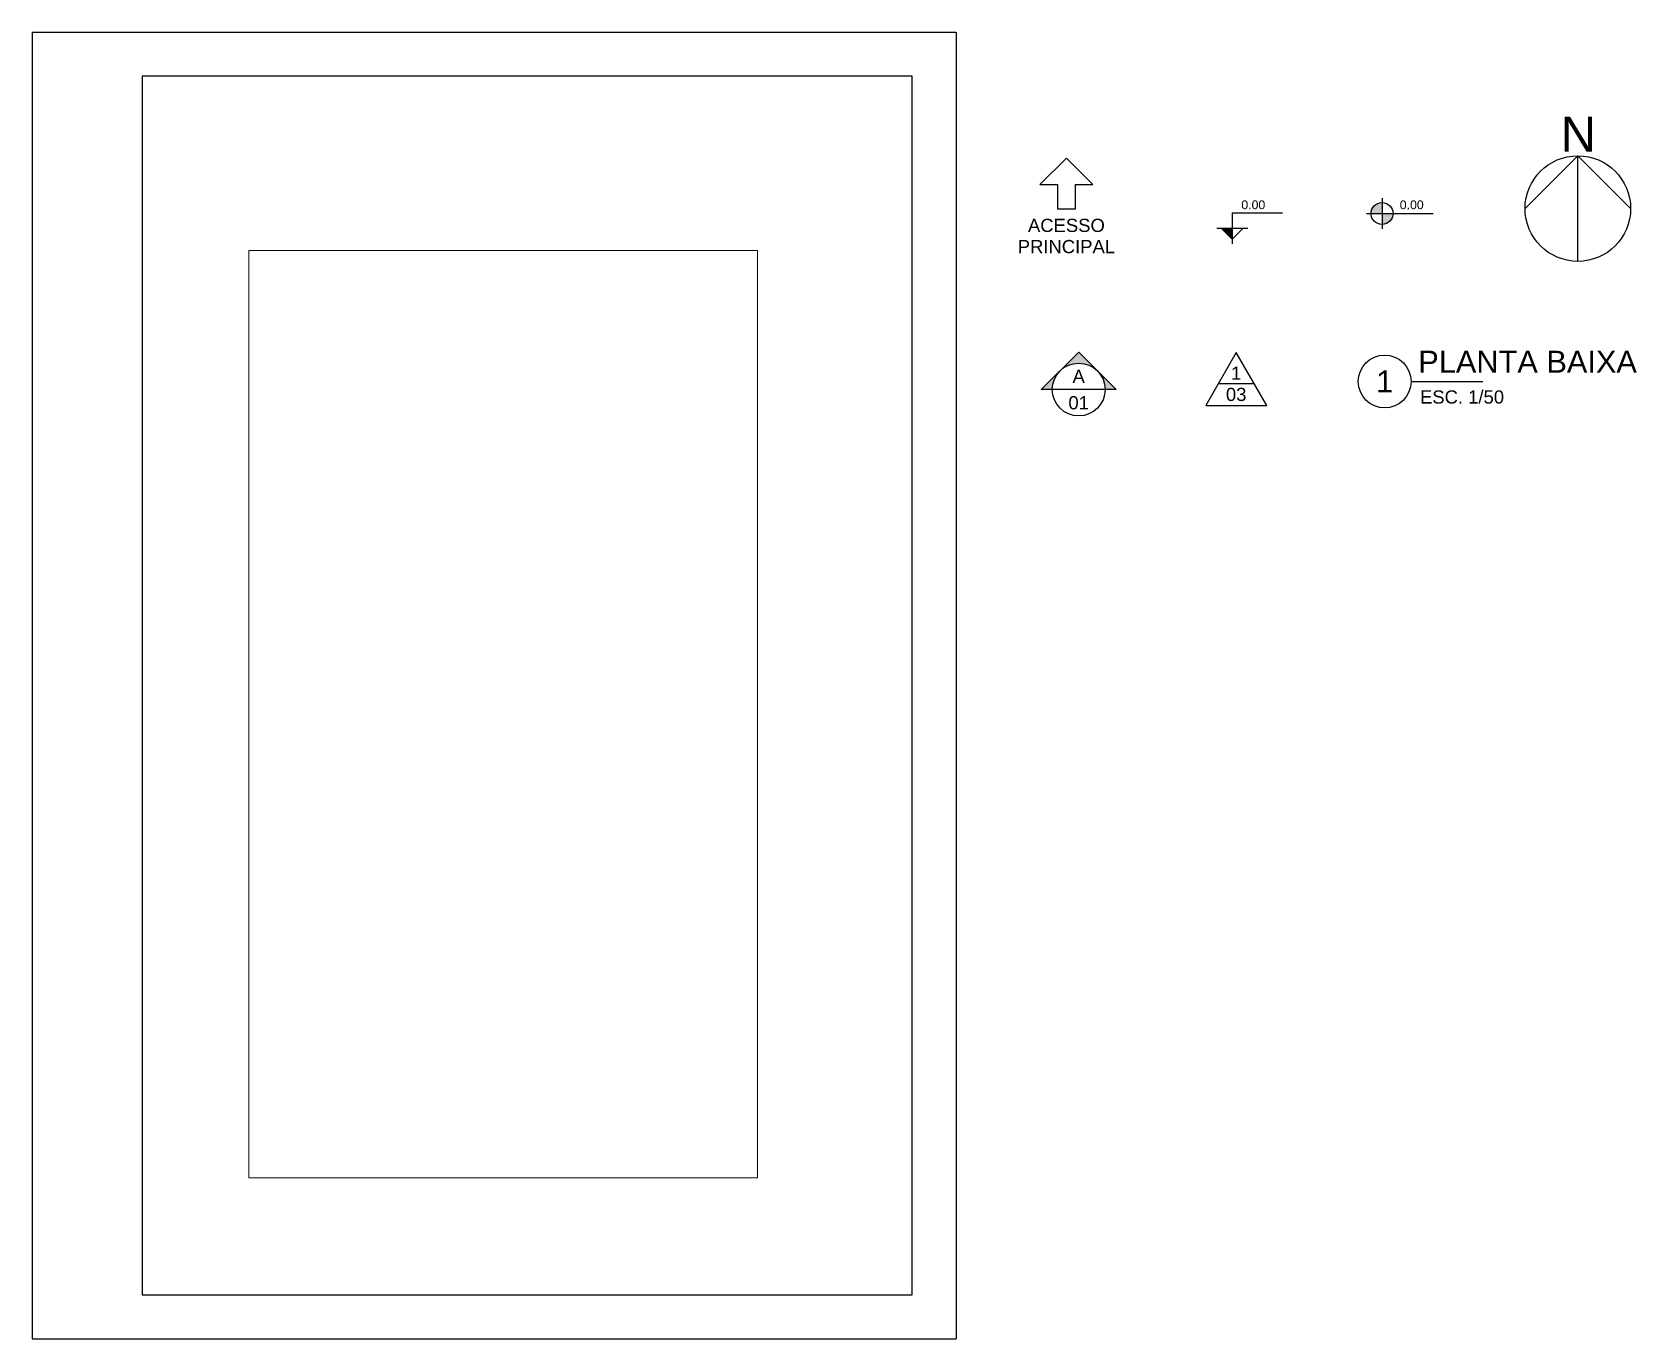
# Paper-space layout 'A4 VER' of a CAD drawing. Header units: millimetres. Extents: x -7 to 358, y -19 to 278.
import ezdxf
from ezdxf.enums import TextEntityAlignment as Align

# ---------------------------------------------------------------- set-up
doc = ezdxf.new("R2010")
doc.units = ezdxf.units.MM
doc.header["$LTSCALE"] = 0.3
for name, color, linetype in [('INDICAÇÕES', 5, 'Continuous'), ('MARGENS', 6, 'Continuous'), ('PAPEL', 1, 'Continuous'), ('VIEWPORT', 4, 'Continuous')]:
    doc.layers.add(name, color=color, linetype=linetype)
doc.styles.add('2MM', font='ARIAL.TTF', dxfattribs={"height": 2})
doc.styles.add('3MM', font='ARIAL.TTF', dxfattribs={"height": 3})
doc.styles.add('5MM', font='ARIAL.TTF', dxfattribs={"height": 5})
doc.styles.add('8MM', font='ARIAL.TTF', dxfattribs={"height": 8})

# ---------------------------------------------------------------- blocks, each defined once
blk = doc.blocks.new('ACESSO PRINCIPAL')
at = {"layer": 'INDICAÇÕES', "color": 2}
for p, q in [((0, 0), (-6, -6)), ((6, -6), (0, 0)), ((-6, -6), (-2, -6)), ((-2, -6), (-2, -11.66)), ((2, -6), (6, -6)), ((2, -6), (2, -11.66)), ((2, -11.66), (-2, -11.66))]:
    blk.add_line(p, q, dxfattribs=at)
at = {"layer": 'INDICAÇÕES', "color": 3, "style": '3MM'}
for s, p in [('ACESSO', (0, -15.31)), ('PRINCIPAL', (0, -20.13))]:
    blk.add_text(s, height=3, dxfattribs=at).set_placement(p, align=Align.MIDDLE_CENTER)
blk = doc.blocks.new('IND FACHADAS')
at = {"layer": 'INDICAÇÕES', "color": 3}
for p, q in [((0, 0), (-6.93, -12)), ((6.93, -12), (0, 0)), ((-4.04, -7), (4.04, -7)), ((-6.93, -12), (6.93, -12))]:
    blk.add_line(p, q, dxfattribs=at)
at = {"layer": 'INDICAÇÕES', "color": 3, "style": '3MM'}
blk.add_attdef('F', text='', height=3, dxfattribs=at).set_placement((0, -4.67), align=Align.MIDDLE_CENTER)
at = {"layer": 'INDICAÇÕES', "color": 2, "style": '3MM'}
blk.add_attdef('PA', text='', height=3, dxfattribs=at).set_placement((0, -9.5), align=Align.MIDDLE_CENTER)
blk = doc.blocks.new('NIVEL CORTE')
at = {"layer": 'INDICAÇÕES'}
blk.add_hatch(color=2, dxfattribs=at).paths.add_polyline_path([(0, 3.5), (-2.5, 3.5), (0, 1)])
at = {"layer": 'INDICAÇÕES', "color": 2}
for p, q in [((0, 7), (0, 0)), ((0, 7), (11.44, 7)), ((-3.5, 3.5), (3.5, 3.5)), ((0, 1), (-2.5, 3.5)), ((0, 1), (2.5, 3.5))]:
    blk.add_line(p, q, dxfattribs=at)
at = {"layer": 'INDICAÇÕES', "color": 2, "style": '2MM'}
blk.add_attdef('NIV', (2.06, 7.85), '', height=2, dxfattribs=at)
blk = doc.blocks.new('NIVEL P BAIXA')
at = {"layer": 'INDICAÇÕES'}
h = blk.add_hatch(color=2, dxfattribs=at)
h.paths.add_polyline_path([(-2.5, 0), (0, 0), (0, 2.5, 0.414214)])
h.paths.add_polyline_path([(0, -2.5, 0.414214), (2.5, 0), (0, 0)])
at = {"layer": 'INDICAÇÕES', "color": 2}
for p, q in [((-3.5, 0), (11.61, 0)), ((0, 3.5), (0, -3.5))]:
    blk.add_line(p, q, dxfattribs=at)
blk.add_circle((0, 0), 2.5, dxfattribs=at)
at = {"layer": 'INDICAÇÕES', "color": 2, "style": '2MM'}
blk.add_attdef('NIV', (4.02, 0.98), '', height=2, dxfattribs=at)
blk = doc.blocks.new('NOME DO DESENHO')
at = {"layer": 'INDICAÇÕES', "color": 2}
blk.add_line((6, 0), (22.29, 0), dxfattribs=at)
blk.add_circle((0, 0), 6, dxfattribs=at)
at = {"layer": 'INDICAÇÕES', "color": 6, "style": '5MM'}
blk.add_attdef('NO', (7.64, 1.99), '', height=5, dxfattribs=at)
blk.add_attdef('N', text='', height=5, dxfattribs=at).set_placement((0, 0), align=Align.MIDDLE_CENTER)
at = {"layer": 'INDICAÇÕES', "color": 2, "style": '3MM'}
blk.add_attdef('ESC', (8.03, -5.02), '', height=3, dxfattribs=at)
blk = doc.blocks.new('NORTE')
at = {"layer": 'INDICAÇÕES', "color": 6}
for q in [(-12, -12), (12, -12)]:
    blk.add_line((0, 0), q, dxfattribs=at)
at = {"layer": 'INDICAÇÕES', "color": 2}
blk.add_line((0, -24), (0, 0), dxfattribs=at)
blk.add_circle((0, -12), 12, dxfattribs=at)
at = {"layer": 'INDICAÇÕES', "color": 2, "style": '8MM'}
blk.add_text('N', height=8, dxfattribs=at).set_placement((0.1, 4.92), align=Align.MIDDLE_CENTER)
blk = doc.blocks.new('INDICAÇÃO DE CORTE')
at = {"layer": 'INDICAÇÕES'}
blk.add_hatch(color=3, dxfattribs=at).paths.add_polyline_path([(-2.5, 0), (0, 0), (-8.5, 8.5), (-17, 0), (-14.5, 0, -1)])
at = {"layer": 'INDICAÇÕES', "color": 3}
for p, q in [((-17, 0), (-8.5, 8.5)), ((-8.5, 8.5), (0, 0)), ((0, 0), (-17, 0))]:
    blk.add_line(p, q, dxfattribs=at)
blk.add_circle((-8.5, 0), 6, dxfattribs=at)
at = {"layer": 'INDICAÇÕES', "color": 3, "style": '3MM'}
blk.add_attdef('C', text='', height=3, dxfattribs=at).set_placement((-8.5, 3), align=Align.MIDDLE_CENTER)
at = {"layer": 'INDICAÇÕES', "color": 2, "style": '3MM'}
blk.add_attdef('PA', text='', height=3, dxfattribs=at).set_placement((-8.5, -3), align=Align.MIDDLE_CENTER)

psp = doc.layouts.new('A4 VER')

# ---------------------------------------------------------------- linework, layer by layer
at = {"layer": 'MARGENS'}
for p, q in [((193.29, 267.54), (18.29, 267.54)), ((18.29, 267.54), (18.29, -9.46)), ((193.29, -9.46), (193.29, 267.54)), ((18.29, -9.46), (193.29, -9.46))]:
    psp.add_line(p, q, dxfattribs=at)
at = {"layer": 'PAPEL'}
for p, q in [((-6.71, 277.54), (-6.71, -19.46)), ((-6.71, 277.54), (203.29, 277.54)), ((203.29, 277.54), (203.29, -19.46)), ((-6.71, -19.46), (203.29, -19.46))]:
    psp.add_line(p, q, dxfattribs=at)

# ---------------------------------------------------------------- block references
at = {"layer": 'INDICAÇÕES', "color": 2}
for name, p in [('NORTE', (344.54, 249.43)), ('ACESSO PRINCIPAL', (228.32, 248.92))]:
    psp.add_blockref(name, p, dxfattribs=at)
for name, p, values in [('NIVEL CORTE', (266.01, 229.44), {'NIV': '0.00'}), ('NIVEL P BAIXA', (300.05, 236.31), {'NIV': '0.00'}), ('IND FACHADAS', (266.9, 204.69), {'F': '1', 'PA': '03'}), ('NOME DO DESENHO', (300.64, 198.13), {'N': '1', 'NO': 'PLANTA BAIXA', 'ESC': 'ESC. 1/50'})]:
    psp.add_blockref(name, p, dxfattribs=at).add_auto_attribs(values)
at = {"layer": 'INDICAÇÕES'}
psp.add_blockref('INDICAÇÃO DE CORTE', (239.61, 196.3), dxfattribs=at).add_auto_attribs({'C': 'A', 'PA': '01'})

# ---------------------------------------------------------------- viewports
at = {"layer": 'VIEWPORT'}
psp.add_viewport(center=(100.34, 122.51), size=(115.58, 210.746), view_center_point=(1607.151, 1161.083), view_height=68.7963, dxfattribs=at)

doc.saveas('drawing.dxf')
